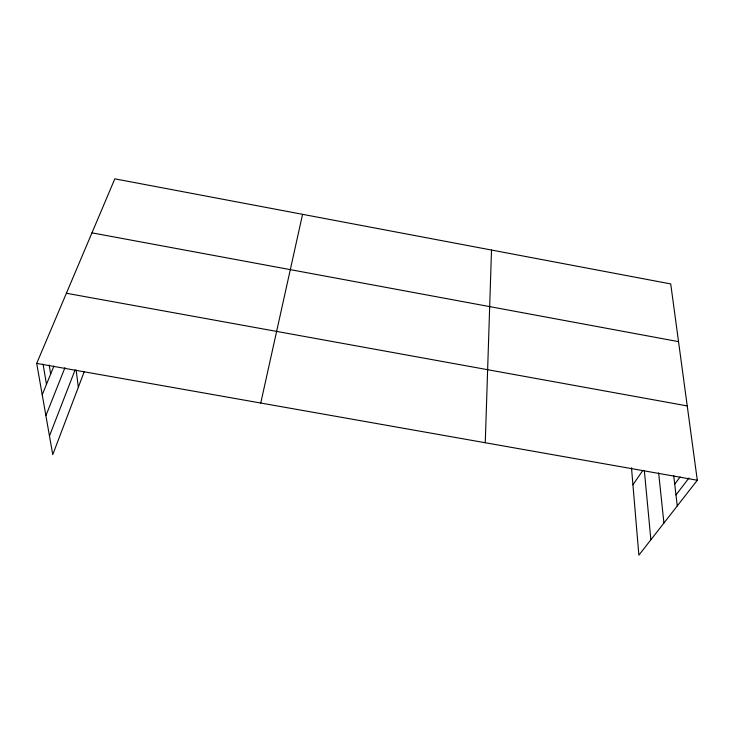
<?xml version="1.0" encoding="UTF-8"?>
<svg xmlns="http://www.w3.org/2000/svg" width="734" height="734" viewBox="0 0 734 734"><rect width="100%" height="100%" fill="white"/><g stroke="black" fill="none" stroke-linecap="round" stroke-linejoin="round"><path stroke-width="1.1" d="M485.266 442.74L491.514 250.046M260.753 403.03L302.564 214.328M84.107 372.019L52.756 454.658L36.7 363.403L114.825 178.839L670.72 283.92L697.3 480.247L638.874 555.161L631.497 467.787M49.472 435.978L75.07 369.964M45.893 415.646L64.959 367.67M42.223 394.782L53.931 366.037M632.928 484.798L642.883 470.347M674.72 484.165L680.124 476.972M675.986 494.955L688.96 477.99M36.7 363.403L697.3 480.247M66.399 293.251L687.235 405.92M91.961 232.852L678.537 341.64M43.067 364.092L46.471 384.35M49.196 365.055L50.646 374.101M76.143 370.092L78.327 387.268M673.729 475.678L677.271 505.919M658.627 472.916L663.921 523.048M644.351 470.659L650.875 539.765"/></g></svg>
